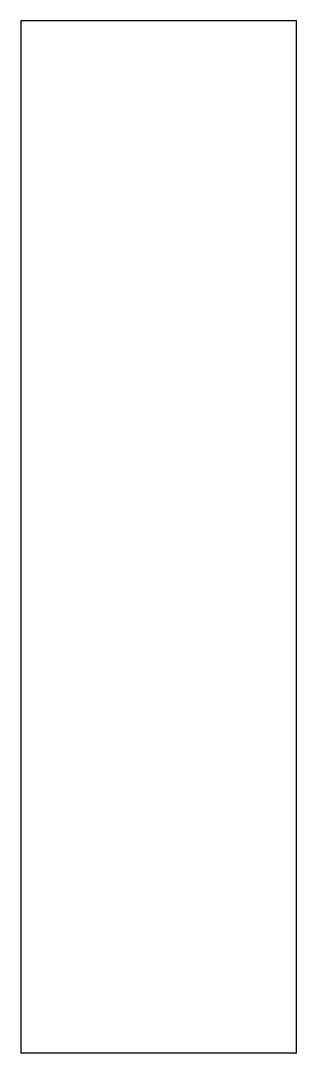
# Model space of a CAD drawing. Header units: millimetres. Extents: x -1307.7 to -1299.7, y 1086.4 to 1116.4.
import ezdxf

# ---------------------------------------------------------------- set-up
doc = ezdxf.new("R2010")
doc.units = ezdxf.units.MM

msp = doc.modelspace()

# ---------------------------------------------------------------- linework, layer by layer
at = {"extrusion": (-6.12323e-17, -1.37928e-16, -1)}
for p, q in [((-1307.677, 1116.356, -2273.452), (-1307.677, 1086.356, -2273.452)), ((-1307.677, 1116.356, -2273.452), (-1299.677, 1116.356, -2273.452)), ((-1299.677, 1086.356, -2273.452), (-1299.677, 1116.356, -2273.452)), ((-1299.677, 1086.356, -2273.452), (-1307.677, 1086.356, -2273.452))]:
    msp.add_line(p, q, dxfattribs=at)

doc.saveas('drawing.dxf')
